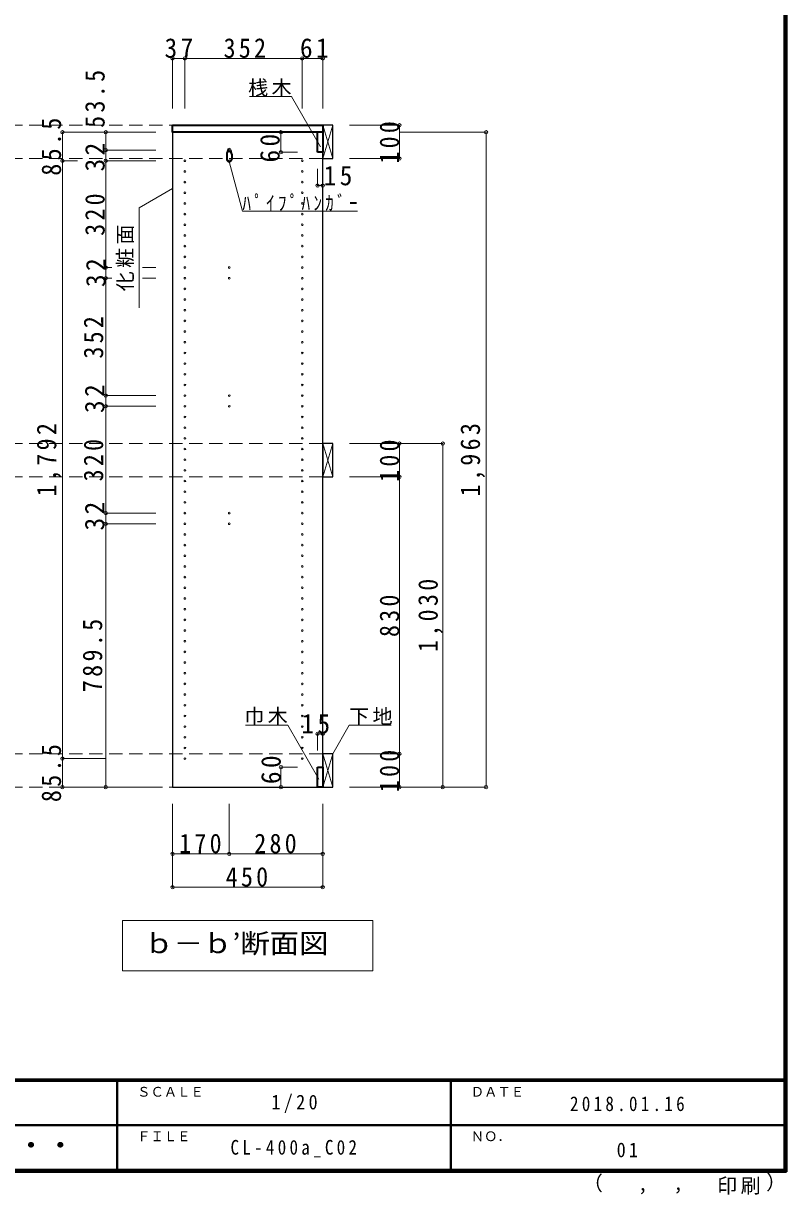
# Model space of a CAD drawing. Units: millimetres, scale not verified. Extents: x -3922 to 3878, y -2932 to 2722.
# Drawn here: x 1591 to 3878, y -2932 to 578 of the extents above; entities that cross this region are included whole.
import ezdxf
from ezdxf.enums import TextEntityAlignment as Align

# ---------------------------------------------------------------- set-up
doc = ezdxf.new("R2010")
doc.units = ezdxf.units.MM
doc.header["$LTSCALE"] = 20
doc.header["$PDMODE"] = 32
doc.header["$PDSIZE"] = 10
doc.linetypes.add('DASHED2', pattern=[3, 2, -1])
for name, color, linetype, lineweight in [('0-2', 2, 'Continuous', 35), ('0-5_側板', 4, 'Continuous', 9), ('0-6_パイプハンガー', 4, 'Continuous', 9), ('0-7_桟木・巾木', 2, 'Continuous', 35), ('0-8', 3, 'Continuous', 25), ('0-A_文字', 7, 'Continuous', 18), ('0-B_寸法', 7, 'Continuous', 9), ('F-1_枠', 6, 'Continuous', 40)]:
    doc.layers.add(name, color=color, linetype=linetype, lineweight=lineweight)
doc.layers.add('F-A_文字', color=7, linetype='Continuous')
doc.styles.add('ＭＳ ゴシック', font='')
doc.styles.get('ＭＳ ゴシック').set_extended_font_data('MS Gothic')

msp = doc.modelspace()

# ---------------------------------------------------------------- linework, layer by layer
at = {"layer": '0-2'}
for p, q in [((2037.47, 272.73), (2487.47, 272.73)), ((2487.47, 272.73), (2487.47, 251.73))]:
    msp.add_line(p, q, dxfattribs=at)
msp.add_lwpolyline([(2487.47, 251.73), (2037.47, 251.73), (2037.47, 272.73)], dxfattribs=at)
at = {"layer": '0-5_側板', "color": 3, "lineweight": 25}
for p, q in [((2487.47, 251.73), (2037.47, 251.73)), ((2487.47, -1711.27), (2487.47, 251.73))]:
    msp.add_line(p, q, dxfattribs=at)
msp.add_lwpolyline([(2037.47, 251.73), (2037.47, -1711.27), (2487.47, -1711.27)], dxfattribs=at)
at = {"layer": '0-5_側板'}
for centre in [(2207.47, 198.23), (2074.47, 166.23), (2207.47, 166.23), (2426.47, 166.23), (2074.47, 134.23), (2426.47, 134.23), (2074.47, 102.23), (2074.47, 70.23), (2426.47, 102.23), (2426.47, 70.23), (2074.47, 38.23), (2426.47, 38.23), (2074.47, 6.23), (2426.47, 6.23), (2074.47, -25.77), (2426.47, -25.77), (2074.47, -57.77), (2426.47, -57.77), (2074.47, -89.77), (2426.47, -89.77), (2074.47, -121.77), (2426.47, -121.77), (2074.47, -153.77), (2207.47, -153.77), (2426.47, -153.77), (2074.47, -185.77), (2207.47, -185.77), (2426.47, -185.77), (2074.47, -217.77), (2426.47, -217.77), (2074.47, -249.77), (2074.47, -281.77), (2426.47, -249.77), (2426.47, -281.77), (2074.47, -313.77), (2426.47, -313.77), (2074.47, -345.77), (2426.47, -345.77), (2074.47, -377.77), (2426.47, -377.77), (2074.47, -409.77), (2426.47, -409.77), (2074.47, -441.77), (2426.47, -441.77), (2074.47, -473.77), (2426.47, -473.77), (2074.47, -505.77), (2426.47, -505.77), (2074.47, -537.77), (2207.47, -537.77), (2426.47, -537.77), (2074.47, -569.77), (2207.47, -569.77), (2426.47, -569.77), (2074.47, -601.77), (2074.47, -633.77), (2426.47, -601.77), (2426.47, -633.77), (2074.47, -665.77), (2426.47, -665.77), (2074.47, -697.77), (2426.47, -697.77), (2074.47, -729.77), (2426.47, -729.77), (2074.47, -761.77), (2426.47, -761.77), (2074.47, -793.77), (2426.47, -793.77), (2074.47, -825.77), (2426.47, -825.77), (2074.47, -857.77), (2426.47, -857.77), (2074.47, -889.77), (2207.47, -889.77), (2426.47, -889.77), (2074.47, -921.77), (2207.47, -921.77), (2426.47, -921.77), (2074.47, -953.77), (2426.47, -953.77), (2074.47, -985.77), (2074.47, -1017.77), (2426.47, -985.77), (2426.47, -1017.77), (2074.47, -1049.77), (2426.47, -1049.77), (2074.47, -1081.77), (2426.47, -1081.77), (2074.47, -1113.77), (2426.47, -1113.77), (2074.47, -1145.77), (2426.47, -1145.77), (2074.47, -1177.77), (2426.47, -1177.77), (2074.47, -1209.77), (2426.47, -1209.77), (2074.47, -1241.77), (2426.47, -1241.77), (2074.47, -1273.77), (2426.47, -1273.77), (2074.47, -1305.77), (2426.47, -1305.77), (2074.47, -1337.77), (2074.47, -1369.77), (2426.47, -1337.77), (2426.47, -1369.77), (2074.47, -1401.77), (2426.47, -1401.77), (2074.47, -1433.77), (2426.47, -1433.77), (2074.47, -1465.77), (2426.47, -1465.77), (2074.47, -1497.77), (2426.47, -1497.77), (2074.47, -1529.77), (2426.47, -1529.77), (2074.47, -1561.77), (2426.47, -1561.77), (2074.47, -1593.77), (2426.47, -1593.77), (2074.47, -1625.77), (2426.47, -1625.77)]:
    msp.add_circle(centre, 2.5, dxfattribs=at)
at = {"layer": '0-6_パイプハンガー', "color": 2, "lineweight": 35}
for p, q in [((2199.97, 186.23), (2199.97, 171.23)), ((2214.97, 186.23), (2214.97, 171.23))]:
    msp.add_line(p, q, dxfattribs=at)
at = {"layer": '0-6_パイプハンガー', "color": 7, "lineweight": 18}
for centre, radius, start, end in [((2246.07, 184.72), 46.13, 162.96035, 178.115), ((2207.47, 198.23), 5.5, 0, 180), ((2168.86, 184.72), 46.13, 1.885, 17.03965)]:
    msp.add_arc(centre, radius, start, end, dxfattribs=at)
at = {"layer": '0-6_パイプハンガー', "color": 2, "lineweight": 35}
for centre, start, end in [((2207.47, 186.23), 0, 180), ((2207.47, 171.23), 180, 0)]:
    msp.add_arc(centre, 7.5, start, end, dxfattribs=at)
at = {"layer": '0-7_桟木・巾木'}
for p, q in [((2487.47, 251.73), (2472.47, 251.73)), ((2472.47, 191.73), (2472.47, 251.73)), ((2487.47, 251.73), (2487.47, 191.73)), ((2472.47, -1651.27), (2487.47, -1651.27)), ((2487.47, -1651.27), (2487.47, -1711.27))]:
    msp.add_line(p, q, dxfattribs=at)
for points in [[(2487.47, 191.73), (2475.97, 191.73), (2472.47, 191.73)], [(2487.47, -1711.27), (2472.47, -1711.27), (2472.47, -1651.27)]]:
    msp.add_lwpolyline(points, dxfattribs=at)
at = {"layer": '0-8'}
for p, q in [((2487.47, 272.73), (2487.47, 172.73)), ((2517.47, 272.73), (2487.47, 272.73)), ((2517.47, 172.73), (2517.47, 272.73)), ((2487.47, 172.73), (2517.47, 172.73)), ((2487.47, -681.27), (2487.47, -781.27)), ((2517.47, -681.27), (2487.47, -681.27)), ((2517.47, -781.27), (2517.47, -681.27)), ((2487.47, -781.27), (2517.47, -781.27)), ((2487.47, -1611.27), (2487.47, -1711.27)), ((2517.47, -1611.27), (2487.47, -1611.27)), ((2517.47, -1711.27), (2517.47, -1611.27)), ((2487.47, -1711.27), (2517.47, -1711.27))]:
    msp.add_line(p, q, dxfattribs=at)
at = {"layer": '0-8', "color": 7, "lineweight": 18}
for p, q in [((2487.47, 172.73), (2517.47, 272.73)), ((2487.47, 272.73), (2517.47, 172.73)), ((2487.47, -781.27), (2517.47, -681.27)), ((2487.47, -681.27), (2517.47, -781.27)), ((2487.47, -1711.27), (2517.47, -1611.27)), ((2487.47, -1611.27), (2517.47, -1711.27))]:
    msp.add_line(p, q, dxfattribs=at)
at = {"layer": '0-A_文字'}
for p, q in [((2247.21, 15.43), (2207.47, 163.73)), ((2037.47, 82.66), (1937.47, 24.93)), ((1937.47, -275.07), (1937.47, 24.93)), ((2247.21, 15.43), (2592.21, 15.43)), ((2382.69, -1525.68), (2256.66, -1525.68)), ((2476.07, -1687.41), (2382.69, -1525.68)), ((2637.47, -2111.27), (2637.47, -2261.27)), ((1887.47, -2261.27), (2637.47, -2261.27))]:
    msp.add_line(p, q, dxfattribs=at)
for points in [[(2480.8, 208.2), (2394.12, 358.32), (2268.09, 358.32)], [(2517.47, -1611.27), (2566.89, -1525.68), (2692.91, -1525.68)], [(2637.47, -2111.27), (1887.47, -2111.27), (1887.47, -2261.27)]]:
    msp.add_lwpolyline(points, dxfattribs=at)
at = {"layer": '0-B_寸法', "color": 4}
for p, q in [((2037.47, 472.73), (2037.47, 322.73)), ((2037.47, 472.73), (2487.47, 472.73)), ((2074.47, 472.73), (2074.47, 322.73)), ((2426.47, 472.73), (2426.47, 322.73)), ((2487.47, 472.73), (2487.47, 322.73)), ((1707.47, 251.73), (1707.47, -1711.27)), ((1707.47, 251.73), (1837.47, 251.73)), ((1837.47, 251.73), (1837.47, 198.23)), ((1987.47, 251.73), (1837.47, 251.73)), ((2362.47, 251.73), (2362.47, 191.73)), ((2362.47, 251.73), (2412.47, 251.73)), ((2717.47, 272.73), (2567.47, 272.73)), ((2717.47, 272.73), (2717.47, 172.73)), ((2977.47, 251.73), (2717.47, 251.73)), ((2977.47, 251.73), (2977.47, -1711.27)), ((1837.47, 198.23), (1837.47, 166.23)), ((1987.47, 198.23), (1837.47, 198.23)), ((2362.47, 191.73), (2412.47, 191.73)), ((1707.47, 166.23), (1752.48, 166.23)), ((1837.47, 166.23), (1837.47, -153.77)), ((1987.47, 166.23), (1837.47, 166.23)), ((2472.47, 91.73), (2472.47, 141.73)), ((2487.47, 91.73), (2487.47, 141.73)), ((2717.47, 172.73), (2567.47, 172.73)), ((2472.47, 91.73), (2487.47, 91.73)), ((1837.47, -153.77), (1837.47, -185.77)), ((1855.96, -153.77), (1837.47, -153.77)), ((1987.47, -153.77), (1947.72, -153.77)), ((1837.47, -185.77), (1837.47, -537.77)), ((1855.96, -185.77), (1837.47, -185.77)), ((1987.47, -185.77), (1947.72, -185.77)), ((1837.47, -537.77), (1837.47, -569.77)), ((1987.47, -537.77), (1837.47, -537.77)), ((1837.47, -569.77), (1837.47, -889.77)), ((1987.47, -569.77), (1837.47, -569.77)), ((2847.47, -681.27), (2567.47, -681.27)), ((2717.47, -781.27), (2717.47, -681.27)), ((2847.47, -1711.27), (2847.47, -681.27)), ((2717.47, -781.27), (2567.47, -781.27)), ((2717.47, -1611.27), (2717.47, -781.27)), ((1837.47, -889.77), (1837.47, -921.77)), ((1987.47, -889.77), (1837.47, -889.77)), ((1987.47, -921.77), (1837.47, -921.77)), ((1837.47, -1711.27), (1837.47, -921.77)), ((2472.47, -1551.27), (2487.47, -1551.27)), ((2472.47, -1551.27), (2472.47, -1601.27)), ((2487.47, -1551.27), (2487.47, -1601.27)), ((2717.47, -1611.27), (2567.47, -1611.27)), ((2717.47, -1711.27), (2717.47, -1611.27)), ((1707.47, -1625.77), (1837.47, -1625.77)), ((2362.47, -1651.27), (2362.47, -1711.27)), ((2362.47, -1651.27), (2412.47, -1651.27)), ((1707.47, -1711.27), (1837.47, -1711.27)), ((1837.47, -1711.27), (1987.47, -1711.27)), ((2362.47, -1711.27), (2412.47, -1711.27)), ((2977.47, -1711.27), (2567.47, -1711.27)), ((2037.47, -2011.27), (2037.47, -1761.27)), ((2207.47, -1911.27), (2207.47, -1761.27)), ((2487.47, -2011.27), (2487.47, -1761.27)), ((2037.47, -1911.27), (2487.47, -1911.27)), ((2037.47, -2011.27), (2487.47, -2011.27))]:
    msp.add_line(p, q, dxfattribs=at)
at = {"layer": '0-B_寸法', "color": 4, "linetype": 'DASHED2'}
for p, q in [((2487.47, 272.73), (-2371.53, 272.73)), ((2487.47, 172.73), (-2371.53, 172.73)), ((2487.47, -681.27), (-2371.53, -681.27)), ((2487.47, -781.27), (-2371.53, -781.27)), ((2487.47, -1611.27), (-2371.53, -1611.27)), ((2487.47, -1711.27), (-2371.53, -1711.27))]:
    msp.add_line(p, q, dxfattribs=at)
at = {"layer": '0-B_寸法'}
for p in [(2037.47, 472.73), (2074.47, 472.73), (2426.47, 472.73), (2487.47, 472.73), (1707.47, 251.73), (1837.47, 251.73), (2362.47, 251.73), (2717.47, 272.73), (2977.47, 251.73), (1837.47, 198.23), (2362.47, 191.73), (2717.47, 172.73), (1707.47, 166.23), (1837.47, 166.23), (2472.47, 91.73), (2487.47, 91.73), (1837.47, -153.77), (1837.47, -185.77), (1837.47, -537.77), (1837.47, -569.77), (2717.47, -681.27), (2847.47, -681.27), (2717.47, -781.27), (1837.47, -889.77), (1837.47, -921.77), (2472.47, -1551.27), (2487.47, -1551.27), (2717.47, -1611.27), (1707.47, -1625.77), (2362.47, -1651.27), (1707.47, -1711.27), (1837.47, -1711.27), (2362.47, -1711.27), (2717.47, -1711.27), (2847.47, -1711.27), (2977.47, -1711.27), (2037.47, -1911.27), (2207.47, -1911.27), (2487.47, -1911.27), (2037.47, -2011.27), (2487.47, -2011.27)]:
    msp.add_point(p, dxfattribs=at)
at = {"layer": 'F-1_枠'}
for p, q in [((3871.3, 2722.29), (3871.3, -2864.37)), ((3874.63, 2722.29), (3874.63, -2864.37)), ((3877.97, 2722.29), (3877.97, -2864.37)), ((3877.97, -2587.71), (-3922.03, -2587.71)), ((3877.97, -2591.04), (-3922.03, -2591.04)), ((1871.3, -2591.04), (1871.3, -2857.71)), ((2871.3, -2591.04), (2871.3, -2857.71)), ((-22.03, -2724.37), (3871.3, -2724.38)), ((3877.97, -2857.71), (-3922.03, -2857.71)), ((3877.97, -2861.04), (-3922.03, -2861.04)), ((3877.97, -2864.37), (-3922.03, -2864.37))]:
    msp.add_line(p, q, dxfattribs=at)

# ---------------------------------------------------------------- texts
at = {"layer": '0-A_文字', "style": 'ＭＳ ゴシック', "width": 1.1}
msp.add_text('ｂ－ｂ’断面図', height=58.65, dxfattribs=at).set_placement((1952.47, -2226.27), align=Align.BOTTOM_LEFT)
at = {"layer": '0-A_文字', "char_height": 43.99, "attachment_point": 7, "style": 'ＭＳ ゴシック'}
for s, insert in [('\\T1.17;桟木', (2264.12, 358.32)), ('\\T1.39;\\W0.85;ﾊﾟｲﾌﾟﾊﾝｶﾞｰ', (2247.21, 15.43)), ('\\T1.17;巾木', (2252.69, -1525.68)), ('\\T1.17;下地', (2566.89, -1525.68))]:
    msp.add_mtext(s, dxfattribs=dict(at, insert=insert))
at = {"layer": '0-A_文字', "insert": (1922.47, -225.07), "char_height": 43.99, "attachment_point": 7, "rotation": 90, "style": 'ＭＳ ゴシック'}
msp.add_mtext('\\T1.17;化粧面', dxfattribs=at)
at = {"layer": '0-B_寸法', "char_height": 58.65, "attachment_point": 7, "style": 'ＭＳ ゴシック'}
for s, insert in [('\\T1.27;\\W0.95;37', (2013.47, 473.94)), ('\\T1.27;\\W0.9;352', (2190.47, 473.94)), ('\\T1.27;\\W0.95;61', (2419.47, 473.94)), ('\\T1.27;\\W0.95;15', (2490.36, 91.73)), ('\\T1.27;\\W0.95;15', (2423.62, -1551.27)), ('\\T1.27;\\W0.9;170', (2057.47, -1910.06)), ('\\T1.27;\\W0.9;280', (2282.47, -1910.06)), ('\\T1.27;\\W0.9;450', (2196.93, -2010.06))]:
    msp.add_mtext(s, dxfattribs=dict(at, insert=insert))
at = {"layer": '0-B_寸法', "char_height": 58.65, "attachment_point": 7, "rotation": 90, "style": 'ＭＳ ゴシック'}
for s, insert in [('\\T1.28;\\W0.9;53.5', (1834.86, 264.81)), ('\\T1.28;\\W0.9;85.5', (1704.15, 121.48)), ('\\T1.27;\\W0.9;100', (2717.47, 157.73)), ('\\T1.27;\\W0.95;32', (1834.86, 134.1)), ('\\T1.27;\\W0.95;60', (2359.27, 160.86)), ('\\T1.27;\\W0.9;320', (1834.86, -58.77)), ('\\T1.27;\\W0.95;32', (1837.47, -212.27)), ('\\T1.27;\\W0.9;352', (1830.56, -426.77)), ('\\T1.27;\\W0.95;32', (1833.96, -589.89)), ('\\T1.28;\\W0.9;1,792', (1704.15, -839.77)), ('\\T1.28;\\W0.9;1,963', (2974.15, -839.77)), ('\\T1.27;\\W0.9;320', (1830.56, -794.77)), ('\\T1.27;\\W0.9;100', (2717.47, -796.27)), ('\\T1.27;\\W0.95;32', (1833.96, -941.89)), ('\\T1.28;\\W0.9;1,030', (2847.47, -1306.27)), ('\\T1.27;\\W0.9;830', (2717.47, -1261.27)), ('\\T1.28;\\W0.9;789.5', (1827.47, -1426.52)), ('\\T1.28;\\W0.9;85.5', (1704.15, -1756.02)), ('\\T1.27;\\W0.9;100', (2717.47, -1726.27)), ('\\T1.27;\\W0.95;60', (2362.47, -1702.05))]:
    msp.add_mtext(s, dxfattribs=dict(at, insert=insert))
at = {"layer": 'F-A_文字', "style": 'ＭＳ ゴシック'}
for s, height, p in [('ＳＣＡＬＥ', 29.33, (1931.3, -2647.71)), ('ＤＡＴＥ', 29.33, (2931.3, -2647.71)), ('ＦＩＬＥ', 29.33, (1931.3, -2781.04)), ('ＮＯ．', 29.33, (2931.3, -2781.04)), ('（', 43.99, (3267.32, -2933.25)), ('）', 43.99, (3816.9, -2930.46)), (',', 43.99, (3432.15, -2933.25)), (',', 43.99, (3538.1, -2931.39))]:
    msp.add_text(s, height=height, dxfattribs=at).set_placement(p, align=Align.BOTTOM_LEFT)
at = {"layer": 'F-A_文字', "style": 'ＭＳ ゴシック', "width": 1.1}
msp.add_text('ウッドワン・・・', height=58.65, dxfattribs=at).set_placement((1041.3, -2831.04), align=Align.BOTTOM_LEFT)
at = {"layer": 'F-A_文字', "char_height": 43.99, "attachment_point": 7, "style": 'ＭＳ ゴシック'}
for s, insert in [('\\T1.38;\\W0.9;1/20', (2333.8, -2687.71)), ('\\T1.39;\\W0.85;2018.01.16', (3228.8, -2682.71)), ('\\T1.39;\\W0.85;CL-400a_C02', (2211.3, -2821.04)), ('\\T1.36;\\W0.9;01', (3368.8, -2821.04)), ('\\T1.17;印刷', (3670.07, -2932.32))]:
    msp.add_mtext(s, dxfattribs=dict(at, insert=insert))

doc.saveas('drawing.dxf')
